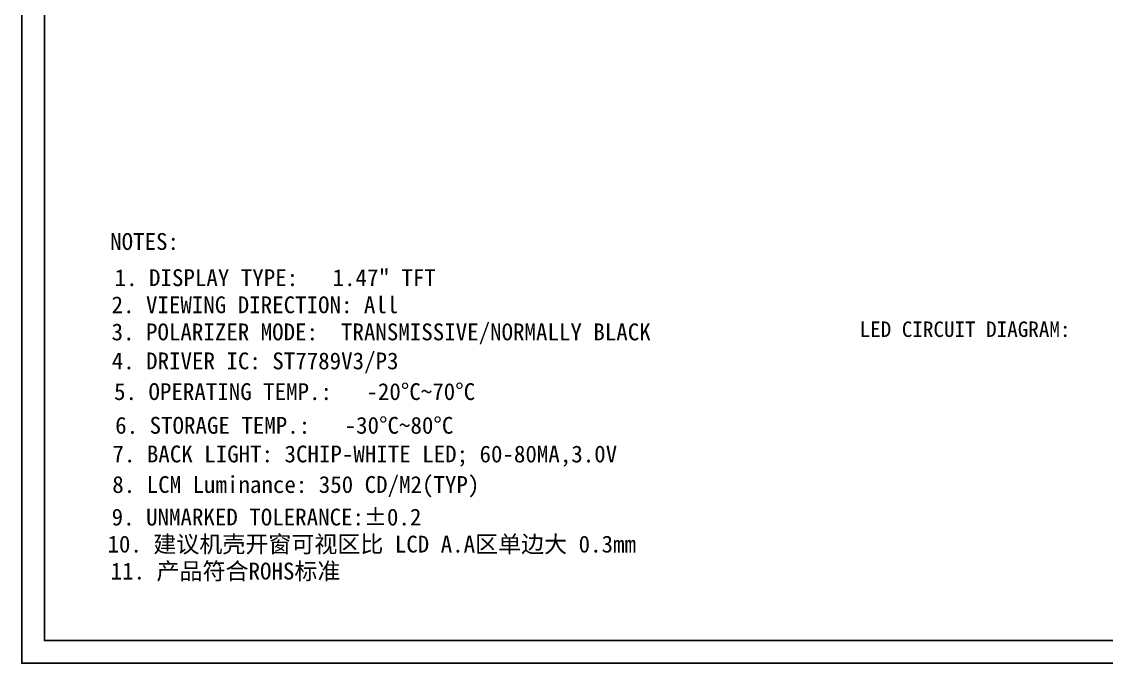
# Model space of a CAD drawing. Header units: millimetres. Extents: x 964 to 1529, y -57 to 99.
# Drawn here: x 1294.9 to 1388, y -57.2 to -2.1 of the extents above; entities that cross this region are included whole.
import ezdxf

# ---------------------------------------------------------------- set-up
doc = ezdxf.new("R2010")
doc.units = ezdxf.units.MM
doc.layers.add('Frame', color=7, linetype='Continuous')
doc.layers.add('圖框', color=7, linetype='Continuous')
doc.layers.add('图框', color=7, linetype='Continuous', lineweight=0)
doc.styles.add('宋体', font='SimSun.ttf')

msp = doc.modelspace()

# ---------------------------------------------------------------- linework, layer by layer
at = {"layer": 'Frame', "color": 7}
for points in [[(1528.57509, 98.57243), (1294.90747, 98.57243), (1294.90747, -57.20599), (1528.57509, -57.20599)], [(1526.62786, -55.25876), (1296.8547, -55.25876), (1296.8547, 96.6252), (1526.62786, 96.6252)]]:
    msp.add_lwpolyline(points, close=True, dxfattribs=at)

# ---------------------------------------------------------------- texts
at = {"color": 7, "insert": (1302.63296, -30.51088), "char_height": 1.4470506, "width": 38.9408181, "attachment_point": 1, "style": '宋体'}
msp.add_mtext('4. DRIVER IC: ST7789V3/P3', dxfattribs=at)
at = {"layer": '图框', "style": '宋体'}
for s, height, p in [('NOTES:', 1.447051, (1302.50118, -21.70511)), ('1. DISPLAY TYPE:   1.47" TFT', 1.4470506, (1302.88231, -24.81036)), ('2. VIEWING DIRECTION: All', 1.4470506, (1302.62061, -27.13972)), ('3. POLARIZER MODE:  TRANSMISSIVE/NORMALLY BLACK', 1.4470506, (1302.62061, -29.46908)), ('5. OPERATING TEMP.:   -20%%DC~70%%DC', 1.4470506, (1302.83331, -34.59433)), ('6. STORAGE TEMP.:   -30%%DC~80%%DC', 1.4470506, (1302.93019, -37.48989)), ('7. BACK LIGHT: 3CHIP-WHITE LED; 60-80MA,3.0V', 1.4470506, (1302.69691, -39.95159)), ('8. LCM Luminance: 350 CD/M2(TYP)', 1.4470506, (1302.68129, -42.57384)), ('9. UNMARKED TOLERANCE:%%P0.2', 1.4470506, (1302.62736, -45.36829)), ('10. 建议机壳开窗可视区比 LCD A.A区单边大 0.3mm', 1.4470506, (1302.26813, -47.69162))]:
    msp.add_text(s, height=height, dxfattribs=at).set_placement(p)
at = {"layer": '图框', "insert": (1302.54218, -48.56145), "char_height": 1.4470506, "width": 38.9408181, "attachment_point": 1, "style": '宋体'}
msp.add_mtext('11. 产品符合ROHS标准', dxfattribs=at)
at = {"layer": '圖框', "style": '宋体'}
msp.add_text('LED CIRCUIT DIAGRAM:', height=1.3298111, dxfattribs=at).set_placement((1366.81697, -29.1806))

doc.saveas('drawing.dxf')
